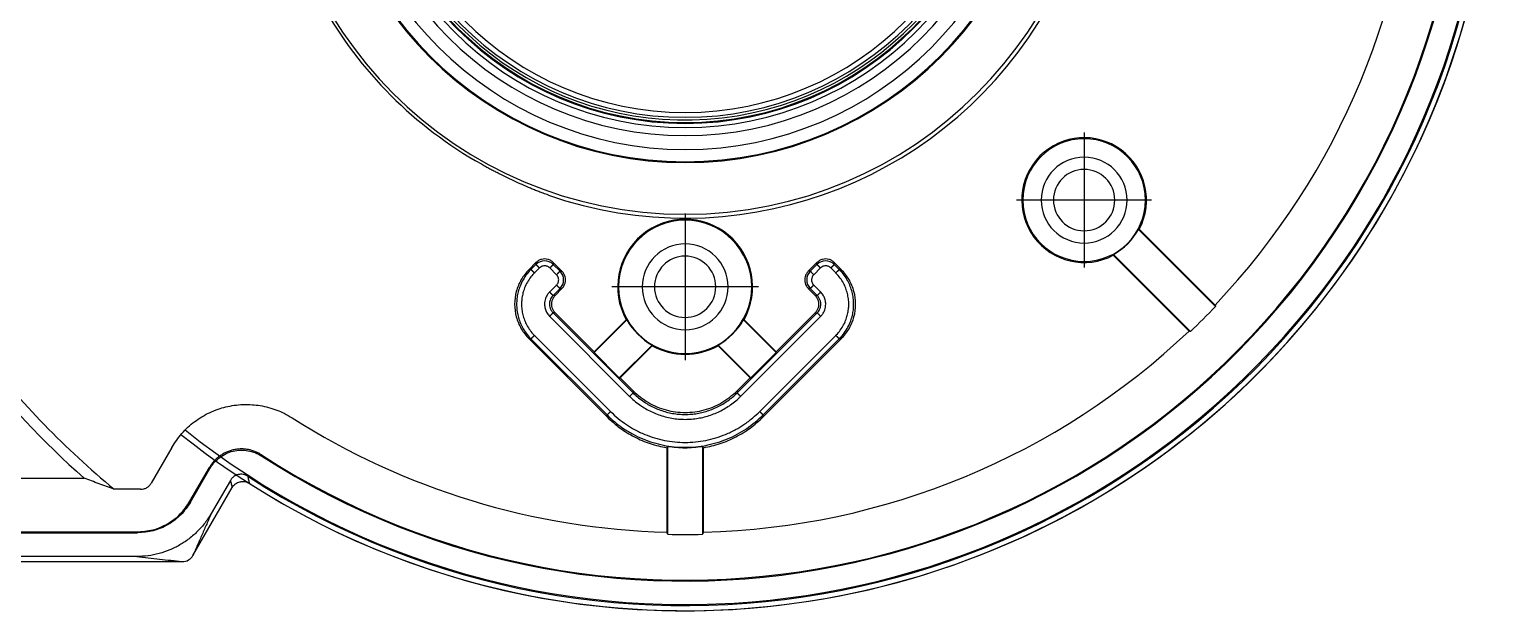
# Model space of a CAD drawing. Header units: inches. Extents: x 125 to 991, y -92 to 487.
# Drawn here: x 930.9 to 990.6, y 73.1 to 96.8 of the extents above; entities that cross this region are included whole.
import ezdxf

# ---------------------------------------------------------------- set-up
doc = ezdxf.new("R2010")
doc.units = ezdxf.units.IN
doc.linetypes.add('DOT_CENTER', pattern=[14, 12, -1, 0, -1])
doc.layers.add('1', color=7, linetype='Continuous')

msp = doc.modelspace()

# ---------------------------------------------------------------- linework, layer by layer
at = {"color": 7, "linetype": 'Continuous'}
for p, q in [((976.0806372911509, 88.61180980623823), (979.2204971865397, 85.47194991085024)), ((979.2015131786363, 85.52795888311363), (976.1128658647233, 88.61660619702661)), ((951.5193027642961, 87.25937735236727), (951.2363792779299, 86.97645386600146)), ((952.5799763988182, 86.90578357457207), (952.226382621023, 87.25937735236727)), ((962.9744595450027, 87.25937735236732), (962.6208657672075, 86.90578357457213)), ((963.9644628880958, 86.9764538660014), (963.6815394017297, 87.25937735236732)), ((975.052205692946, 87.55594602524525), (978.1408530068563, 84.4672987113338)), ((978.1968619791198, 84.44831470343058), (975.057002083731, 87.58817459881942)), ((952.2971067618839, 85.91583408091094), (952.5799763988182, 86.19870371784509)), ((962.6208657672075, 86.19870371784509), (962.9037354041418, 85.91583408091094)), ((953.8881104817835, 83.61775050428446), (952.2971067618839, 85.2087542241839)), ((955.1992623037361, 84.92890232623694), (953.8881104817835, 83.61775050428446)), ((955.2263877148655, 84.92517360039955), (953.8881104817835, 83.58689636731765)), ((961.3127316842422, 83.58689636731759), (959.9744544511602, 84.92517360039955)), ((961.3127316842422, 83.61775050428446), (960.0015798622896, 84.92890232623694)), ((962.9037354041418, 85.20875422418396), (961.3127316842422, 83.61775050428446)), ((951.2363792779299, 84.14813443909338), (954.4185617277415, 80.96595198928219)), ((954.9179165165967, 82.55709033250463), (956.2561937496782, 83.89536756558653)), ((954.9487706535635, 82.55709033250463), (956.2599224755156, 83.8682421544571)), ((958.9409196905096, 83.8682421544571), (960.2520715124626, 82.55709033250457)), ((958.944648416347, 83.89536756558653), (960.2829256494294, 82.55709033250457)), ((960.7822804382847, 80.96595198928219), (963.9644628880958, 84.14813443909338)), ((953.8881104817835, 83.61775050428446), (953.8881104817835, 83.58689636731765)), ((953.8881104817835, 83.58689636731765), (954.9179165165967, 82.55709033250463)), ((960.2829256494294, 82.55709033250457), (961.3127316842422, 83.58689636731759)), ((961.3127316842422, 83.58689636731759), (961.3127316842422, 83.61775050428446)), ((954.9179165165967, 82.55709033250463), (954.9487706535635, 82.55709033250463)), ((955.4791815128317, 82.02667947323607), (954.9487706535635, 82.55709033250463)), ((960.2520715124626, 82.55709033250457), (959.7216606531936, 82.02667947323607)), ((960.2520715124626, 82.55709033250457), (960.2829256494294, 82.55709033250457)), ((936.6776616285845, 79.72437800777601), (935.8360989275814, 78.2667486518834)), ((956.8504210830126, 79.71089825100881), (956.8504210830126, 76.26983340325631)), ((956.8940554219664, 76.18146736821518), (956.8940554219664, 79.76545075135465)), ((958.3067867440589, 79.76545075135465), (958.3067867440589, 76.18146736821518)), ((958.3504210830126, 76.26983340325631), (958.3504210830126, 79.71089825100876)), ((937.4166326161173, 77.52796525134914), (938.2152154423927, 78.91115128050933)), ((937.4367879889876, 77.49305512149272), (938.2270819115918, 78.86188434835589)), ((921.3329673474311, 78.47061841622798), (933.1031777081496, 78.47061841622798)), ((939.0637019631383, 78.3807730439787), (938.2840848097878, 77.03043652392319)), ((935.4031521756208, 78.0167867280943), (934.3287447139062, 78.01678672807162)), ((937.5377578406167, 75.31883873598235), (939.1352095141044, 78.08570619709906)), ((921.5909298429053, 76.27815563240364), (935.2518988563158, 76.2781556324037)), ((921.6258399727619, 76.24324550254721), (935.2720542291856, 76.24324550254721)), ((935.2490452765439, 75.2781556324037), (922.5909298429053, 75.2781556324037)), ((922.800390622044, 75.06869485326501), (937.1044959265475, 75.06869485326501))]:
    msp.add_line(p, q, dxfattribs=at)
at = {"color": 124, "linetype": 'Continuous'}
for p, q in [((951.5193027642961, 87.25937735236727), (951.5193027642961, 87.17913505627371)), ((952.226382621023, 87.25937735236727), (952.226382621023, 87.17913505627814)), ((962.9744595450027, 87.17913505627587), (962.9744595450027, 87.25937735236732)), ((963.6815394017297, 87.17913505627814), (963.6815394017297, 87.25937735236732)), ((951.2363792779299, 86.97645386600146), (951.3166215740086, 86.9764538660014)), ((951.3166215740086, 86.9764538660014), (951.5193027642961, 87.17913505627371)), ((951.4580375312241, 86.83503791119142), (951.6607187278798, 87.03771905655697)), ((952.0849666658094, 87.03771909448295), (952.3583180975731, 86.76436761247464)), ((952.226382621023, 87.17913505627814), (952.4997341027245, 86.90578357457207)), ((952.4997341027245, 86.90578357457207), (952.5799763988182, 86.90578357457207)), ((962.7011080632967, 86.90578357457213), (962.6208657672075, 86.90578357457213)), ((962.7011080632967, 86.90578357457213), (962.9744595450027, 87.17913505627587)), ((962.842524025092, 86.76436761935838), (963.1158755163481, 87.03771908493047)), ((963.540123443923, 87.03771909294738), (963.7428045972072, 86.83503788687096)), ((963.6815394017297, 87.17913505627814), (963.8842205919907, 86.9764538660014)), ((963.9644628880958, 86.9764538660014), (963.8842205919907, 86.9764538660014)), ((952.3583181411138, 86.34011967275501), (952.075448471486, 86.05725006157525)), ((952.499734102729, 86.19870371784509), (952.2168644657875, 85.91583408091094)), ((952.499734102729, 86.19870371784509), (952.5799763988182, 86.19870371784509)), ((962.7011080633008, 86.19870371784509), (962.6208657672075, 86.19870371784509)), ((962.9839777002278, 85.91583408091094), (962.7011080633008, 86.19870371784509)), ((963.1253936969345, 86.05724998842066), (962.8425240690892, 86.3401196797684)), ((952.2971067618839, 85.91583408091094), (952.2168644657875, 85.91583408091094)), ((962.9037354041418, 85.91583408091094), (962.9839777002278, 85.91583408091094)), ((952.0754484176912, 85.06733844607629), (955.3377655407196, 81.80502120152426)), ((952.2168644657975, 85.2087542241839), (955.4791815128317, 81.94643717714422)), ((952.2971067618839, 85.2087542241839), (952.2168644657975, 85.2087542241839)), ((959.7216606531936, 81.94643717714405), (962.9839777002378, 85.2087542241839)), ((959.8630766269023, 81.80502120091222), (963.1253937410836, 85.067338224629)), ((962.9037354041418, 85.20875422418396), (962.9839777002378, 85.2087542241839)), ((954.5599776943325, 81.1876102537247), (951.4580377002901, 84.28955046186826)), ((963.7428047140904, 84.2895503012034), (960.6408644716928, 81.18761025372476)), ((951.2363792779299, 84.14813443909338), (951.3166215740346, 84.14813443909338)), ((954.4185617277415, 81.04619428537285), (951.3166215740346, 84.14813443909338)), ((963.8842205920171, 84.14813443909338), (960.7822804382847, 81.04619428537285)), ((963.9644628880958, 84.14813443909338), (963.8842205920171, 84.14813443909338)), ((955.4791815128317, 82.02667947323607), (955.4791815128317, 81.94643717714422)), ((959.7216606531936, 82.02667947323607), (959.7216606531936, 81.94643717714405)), ((954.4185617277415, 80.96595198928219), (954.4185617277415, 81.04619428537285)), ((960.7822804382847, 80.96595198928219), (960.7822804382847, 81.04619428537285)), ((937.4367879889876, 77.49305512149272), (937.4166326161173, 77.52796525134914)), ((935.2720542291856, 76.24324550254721), (935.2518988563158, 76.2781556324037))]:
    msp.add_line(p, q, dxfattribs=at)
at = {"color": 7, "linetype": 'Continuous'}
for centre, radius, start, end in [((957.6004211055895, 106.0683907742871), 33.00000008418126, 237.4335230308587, 141.525399186685), ((957.6004210830126, 106.0683908005268), 33.00000005986843, 231.4827078426088, 141.525399198985), ((957.600421043174, 106.0683908645746), 32.79053926769361, 237.0564438329032, 141.5031765383486), ((957.6004210856568, 106.0683908086716), 32.74996191810389, 231.5092125458792, 123.501161476604), ((957.6004210838953, 106.0683908056826), 31.790578072345, 237.1163325497273, 141.3930418647355), ((957.6004210825702, 106.0683908075971), 31.7556679406164, 237.0530781708106, 141.3890713539741), ((957.6004210830126, 106.0683908069573), 16.99999999999993, 250.8572326933395, 199.1427673066605), ((957.6004210830126, 106.0683908005268), 13.00000009193555, 193.342363700985, 166.6576362990135), ((957.6004210830126, 106.0683908069573), 16.84290441564599, 180, 0), ((957.6004210830126, 106.0683908069573), 14.73513862192229, 180, 0), ((957.6004210852291, 106.0683908081252), 13.10350624545779, 180, 0), ((957.6004210830126, 106.0683908069573), 13.10076488862421, 180, 0), ((957.6004210830126, 106.0683908069574), 29.80799428578967, 316.4417732907444, 358.5582267092514), ((957.6004210830126, 106.0683908069573), 16.96508987014351, 209.3174504032364, 240.6825495967569), ((973.8638770503001, 89.8049348396637), 2.54363433895513, 332.1487648810199, 297.851235119212), ((973.8638770503032, 89.80493483966677), 2.5, 0, 180), ((973.8638770503032, 89.80493483966677), 1.75, 0, 180), ((973.8638770503032, 89.80493483966677), 1.25, 0, 180), ((973.8638770503032, 89.80493483966677), 2.5, 180, 0), ((973.8638770503032, 89.80493483966677), 1.75, 180, 0), ((973.8638770503032, 89.80493483966677), 1.25, 180, 0), ((957.6004210830131, 86.269400933734), 2.749999999999961, 330.8266201318714, 209.1733798681277), ((957.6004210830126, 86.269400933734), 2.713347155278797, 0, 180), ((973.8638770503046, 89.80493483966774), 2.517453735581929, 298.2904337473548, 331.7095662525695), ((957.6004210830126, 86.269400933734), 1.75, 0, 180), ((957.6004210830126, 86.269400933734), 1.25, 0, 180), ((957.6004210830126, 86.269400933734), 2.713347155278797, 180, 0), ((957.6004210830126, 86.269400933734), 1.75, 180, 0), ((957.6004210830126, 86.269400933734), 1.25, 180, 0), ((957.6004210830122, 106.0683908069568), 29.86035948057431, 313.6110060388792, 316.3889939611128), ((957.6004210830131, 86.26940093373395), 2.728182830523066, 209.5194463560718, 240.4805536439402), ((957.6004210830131, 86.26940093373406), 2.728182830523117, 299.5194463560597, 330.480553643928), ((957.6004210830126, 106.0683908069573), 29.80799428578958, 271.4417732907339, 313.5582267092569), ((957.6004210830131, 86.269400933734), 2.750000000000006, 240.8266201318808, 299.1733798681192), ((957.6004210830131, 106.0683908069572), 36.90192371540792, 218.0265127172811, 228.4060439747927), ((957.600421082938, 106.0683908070342), 36.44809202726291, 218.1317035103356, 230.3208200844199), ((957.6004210686476, 106.0683908113401), 29.80799428980952, 237.5080637233584, 268.5582267370756), ((957.6004210830126, 106.0683908069574), 29.89526961043074, 268.6460888820449, 271.353911117929), ((937.1044959265475, 75.56898261869969), 0.5002877654346207, 270, 330.000000000002)]:
    msp.add_arc(centre, radius, start, end, dxfattribs=at)
at = {"color": 124, "linetype": 'Continuous'}
for centre, radius, start, end in [((957.6004210830126, 106.0683908069573), 14.70007617562209, 180, 0), ((957.6004210830126, 106.0683908069573), 14.20015232804391, 180, 0), ((957.6004210830126, 106.0683908069573), 13.63569139897999, 180, 0), ((957.6004210852291, 106.0683908081252), 13.3035062454577, 180, 0), ((957.6004210830126, 106.0683908069573), 13.13571043744801, 180, 0), ((957.6004210830126, 106.0683908069573), 12.88997222883472, 180, 0), ((957.6004210830126, 106.0683908069573), 12.69000268980352, 180, 0), ((951.8728426926616, 86.8255735898997), 0.4999961914388489, 45.00174520583853, 134.9982547948891), ((963.3279994733673, 86.82557358990044), 0.4999961914390699, 45.00174520569229, 134.9982547946853), ((952.1461726363507, 86.55224364620642), 0.4999961914387986, 315.0017452058364, 44.99825479489137), ((963.0546695296746, 86.5522436462108), 0.4999961914384871, 135.001745205781, 224.9982547949271)]:
    msp.add_arc(centre, radius, start, end, dxfattribs=at)
at = {"color": 7, "linetype": 'Continuous'}
for points in [[(949.2934982058557, 91.2761865555616), (949.4731845515137, 91.17631278494162), (949.6415193294567, 91.08456712424828), (949.8025034767822, 90.99832427787385), (949.9418984776255, 90.92458682733167)], [(951.3013019290117, 90.28399027871757), (950.6144712915764, 90.58915655516614), (949.9418984776255, 90.92458682733167)], [(952.0257275964202, 90.00841594612587), (951.8175290863521, 90.08257800391345), (951.6354967377645, 90.15060152969613), (951.5526372008615, 90.18259510054258), (951.4578882428957, 90.22001470999885), (951.3729679524661, 90.25435900302784), (951.3013019290117, 90.28399027871757)], [(976.0806372911509, 88.61180980623823), (976.0886618832176, 88.61299224106705), (976.0967653146533, 88.61419426372146), (976.1048364705264, 88.61539943318894), (976.1128658647233, 88.61660619702661)], [(952.226382621023, 87.25937735236727), (952.1228316342947, 87.33883548313162), (952.0022460854009, 87.38878490996092), (951.8728426926593, 87.40582151844603), (951.7434392999178, 87.38878490996092), (951.6228537510244, 87.33883548313156), (951.5193027642961, 87.25937735236727)], [(963.6815394017297, 87.25937735236732), (963.5779884150013, 87.33883548313162), (963.4574028661079, 87.38878490996092), (963.3279994733664, 87.40582151844603), (963.1985960806248, 87.38878490996092), (963.0780105317315, 87.33883548313162), (962.9744595450027, 87.25937735236732)], [(975.052205692946, 87.55594602524525), (975.0534162766633, 87.56400091830187), (975.0546176262976, 87.57204657563858), (975.0558244962947, 87.58018279498145), (975.057002083731, 87.58817459881942)], [(951.2363792779299, 86.97645386600146), (950.918546754873, 86.56224991908749), (950.7187490475555, 86.07990772351377), (950.6506026136151, 85.5622941525474), (950.7187490475555, 85.04468058158108), (950.918546754873, 84.56233838600735), (951.2363792779299, 84.14813443909338)], [(952.5799763988182, 86.19870371784509), (952.6594345295823, 86.30225470457356), (952.7093839564116, 86.42284025346703), (952.7264205648969, 86.55224364620858), (952.7093839564116, 86.68164703895019), (952.6594345295823, 86.8022325878436), (952.5799763988182, 86.90578357457207)], [(962.6208657672075, 86.90578357457213), (962.541407636443, 86.8022325878436), (962.4914582096137, 86.68164703895019), (962.4744216011288, 86.55224364620858), (962.4914582096137, 86.42284025346703), (962.541407636443, 86.30225470457356), (962.6208657672075, 86.19870371784509)], [(963.9644628880958, 84.14813443909338), (964.2822954111532, 84.56233838600735), (964.4820931184702, 85.04468058158102), (964.5502395524106, 85.5622941525474), (964.4820931184702, 86.07990772351377), (964.2822954111532, 86.56224991908749), (963.9644628880958, 86.9764538660014)], [(952.2971067618839, 85.91583408091094), (952.2176486311198, 85.81228309418242), (952.1676992042901, 85.691697545289), (952.1506625958052, 85.56229415254745), (952.1676992042901, 85.43289075980584), (952.2176486311198, 85.31230521091243), (952.2971067618839, 85.2087542241839)], [(962.9037354041418, 85.20875422418396), (962.9831935349059, 85.31230521091243), (963.0331429617352, 85.43289075980584), (963.0501795702205, 85.56229415254745), (963.0331429617352, 85.691697545289), (962.9831935349059, 85.81228309418242), (962.9037354041418, 85.91583408091094)], [(979.2015131786363, 85.52795888311363), (979.2062608598405, 85.51395496134205), (979.2110074205568, 85.49995215971325), (979.2157528622954, 85.48595047670676), (979.2204971865397, 85.47194991085024)], [(955.2263877148655, 84.92517360039955), (955.2196113217035, 84.92609727195685), (955.2128158378252, 84.92702879077751), (955.2060364274769, 84.92796332606815), (955.1992623037361, 84.92890232623694)], [(960.0015798622896, 84.92890232623694), (959.9947871520624, 84.92796075682395), (959.9880263282005, 84.92702879077751), (959.9812491439682, 84.92609977340908), (959.9744544511602, 84.92517360039955)], [(978.1968619791198, 84.44831470343058), (978.1828614132608, 84.45305902767541), (978.1688597302516, 84.45780446941495), (978.1548569286185, 84.46255103013709), (978.1408530068563, 84.4672987113338)], [(956.2599224755156, 83.8682421544571), (956.2589820670412, 83.8750264661611), (956.2580489400564, 83.88179568854628), (956.2571176036356, 83.88858983804784), (956.2561937496782, 83.89536756558653)], [(958.944648416347, 83.89536756558653), (958.9437245274864, 83.88858958270754), (958.9427932259694, 83.88179568854628), (958.9418582189967, 83.87501286597501), (958.9409196905096, 83.8682421544571)], [(955.4791815128317, 82.02667947323607), (956.1004874332027, 81.54993068865008), (956.8240007265633, 81.25023412767422), (957.6004210830131, 81.14801447676359), (958.3768414394624, 81.25023412767422), (959.100354732823, 81.54993068865008), (959.7216606531936, 82.02667947323607)], [(936.6776616285845, 79.72437800777601), (937.0898426991805, 80.29631216108726), (937.6082446921512, 80.77401659334873), (937.9010464605933, 80.97142195175479), (938.2122485557813, 81.13830821083741), (938.5677470617031, 81.2831394370715), (938.8762878352156, 81.37387452905159), (939.2232109032677, 81.44042889946928), (939.5750798105948, 81.47166378592306), (939.9587564271858, 81.46520797324479), (940.278053277734, 81.42747134175295), (940.6233418202489, 81.3523926840544), (940.9593092847151, 81.24287453387484), (941.2538176009436, 81.11433231856103), (941.5881357090836, 80.9263296160999)], [(954.4185617277415, 80.96595198928219), (954.9460633629762, 80.51423547123204), (955.536781216819, 80.14906778671377), (956.1766468367648, 79.87914595189432), (956.8504210830126, 79.71089825100881)], [(958.3504210830126, 79.71089825100876), (959.0241953292605, 79.87914595189432), (959.6640609492067, 80.14906778671377), (960.2547788030495, 80.51423547123204), (960.7822804382847, 80.96595198928219)], [(940.3297242486613, 79.41983592696789), (940.1860503923124, 79.5020644181526), (940.059475523419, 79.55835181776047), (939.902275267322, 79.60993514665358), (939.767005668132, 79.63957478186074), (939.6294618933982, 79.65662051381355), (939.4638907670721, 79.66023576357907), (939.3259122980851, 79.6492318157031), (939.1632296558048, 79.61947314073325), (939.0172801215174, 79.57641891771715), (938.8764444002197, 79.51879451116474), (938.7424531142776, 79.44736167571966), (938.6163702738816, 79.36274399082788), (938.4892738761926, 79.2563378728334), (938.3925069275226, 79.1569902483119), (938.2898146529585, 79.02761093036929), (938.2152154423927, 78.91115128050933)], [(938.2270819115918, 78.86188434835589), (938.309447564882, 78.98921640428335), (938.4042450771383, 79.10757866008714), (938.5009340761842, 79.20687768678499), (938.6279076427015, 79.313230798066), (938.8880470759475, 79.46940315334467), (939.1742925730039, 79.57001198326577), (939.4749231902267, 79.61093993546427), (939.7776481922654, 79.59051605674938), (940.070048641787, 79.50958863627415), (940.3402007627981, 79.3714687238949)], [(956.8940554219664, 79.76545075135465), (956.8831297263625, 79.75174992759753), (956.8722382574208, 79.7381194676808), (956.8613341890998, 79.72450072092323), (956.8504210830126, 79.71089825100881)], [(956.8940554219664, 79.76545075135465), (957.6004210830126, 79.70966162615332), (958.3067867440589, 79.76545075135465)], [(958.3504210830126, 79.71089825100876), (958.3395001798942, 79.72451044927288), (958.3286039085995, 79.73811946768728), (958.3176878380916, 79.75178074701068), (958.3067867440589, 79.76545075135465)], [(934.3287447139062, 78.01678672807162), (934.0182814261805, 78.1295499707229), (933.7079115330259, 78.24377300347663), (933.4054632316563, 78.35651751012341), (933.1031777081496, 78.47061841622798)], [(935.4031521756208, 78.0167867280943), (935.532544002527, 78.03382084887312), (935.6531150104067, 78.08376224581923), (935.7566510328022, 78.16320910312987), (935.8360989275814, 78.2667486518834)], [(939.7685135886738, 78.55035056370468), (939.7246429741379, 78.57571896765052), (939.6784315228545, 78.59651620854771), (939.6260326168438, 78.61370751570462), (939.5809437688465, 78.62358506820158), (939.4799753391587, 78.63046997544558), (939.3796924520254, 78.61687731602353), (939.2842004476227, 78.58336279777586), (939.1974143982432, 78.5312997460893), (939.1617023023648, 78.50194522115197), (939.1227968451965, 78.46271685108468), (939.0911750318662, 78.4232418409631), (939.0637019631383, 78.3807730439787)], [(939.1352095141044, 78.08570619709906), (939.1599840586484, 78.1243961832464), (939.1940496465093, 78.16736260095644), (939.2294295962595, 78.20343064583278), (939.2682680592982, 78.23574281150837), (939.3545955093166, 78.28777089780868), (939.4496036750677, 78.3214221316261), (939.5035608885371, 78.3314904951369), (939.5493732964412, 78.33532668594148), (939.5998571448724, 78.33467126646593), (939.6500183260512, 78.32892678211567), (939.747273128088, 78.302480239033), (939.8372541668525, 78.25706383969913)], [(935.2518988563158, 76.2781556324037), (935.8988579908471, 76.36332623629755), (936.5017130302456, 76.61303322102822), (937.0193931422239, 77.01026750758149), (937.4166326161173, 77.52796525134914)], [(937.4367879889876, 77.49305512149272), (937.0395485150941, 76.975357377725), (936.5218684031158, 76.57812309117179), (935.9190133637173, 76.32841610644113), (935.2720542291856, 76.24324550254721)], [(938.2840848097878, 77.03043652392319), (938.1702312233163, 76.84654803158253), (938.0296035127265, 76.64942337623), (937.8835619821273, 76.47138786683229), (937.7261872942179, 76.30336265831738), (937.5685894499218, 76.1552482544376), (937.3816101586428, 76.0012700994373), (937.1844789936201, 75.86062382806222), (937.0006558622983, 75.7468535819961), (936.588681367901, 75.54394404116067), (936.1536001444722, 75.3966867149856), (935.7053173345814, 75.30791359217085), (935.2490452765439, 75.2781556324037)], [(956.8940554219664, 76.18146736821518), (956.8831468362011, 76.20355230089052), (956.8722382511103, 76.22564161114707), (956.8613296667224, 76.24773530866906), (956.8504210830126, 76.26983340325631)], [(958.3504210830126, 76.26983340325631), (958.3395124992892, 76.24773530864547), (958.3286039148868, 76.22564161108994), (958.3176953298105, 76.20355230086193), (958.3067867440589, 76.18146736821518)]]:
    msp.add_spline(points, degree=3, dxfattribs=at)
at = {"color": 124, "linetype": 'Continuous'}
for points in [[(951.3166215740086, 86.9764538660014), (951.3061838748129, 86.96593861788017), (951.2958243498804, 86.95534634872325), (951.1128138032952, 86.73782445911831), (950.962662706652, 86.49688105104451), (950.847785860956, 86.23611178389979), (950.7830805220344, 86.01635217929413), (950.7439744027777, 85.79100566316777), (950.7308532976006, 85.5622941525474), (950.7462019168286, 85.31499665241535), (950.7917832808437, 85.0724053848732), (950.8669006491443, 84.83727658669397), (950.9708572812285, 84.61236649465093), (951.1183518202558, 84.37917806317421), (951.2958189864755, 84.16924843244499), (951.3061811599839, 84.15865289608348), (951.3166215740346, 84.14813443909338)], [(951.4580375312241, 86.83503791119142), (951.448643468467, 86.82557419825218), (951.4393197724537, 86.81604115081905), (951.2746078017733, 86.62027152673807), (951.139469762212, 86.40342248842194), (951.036078977462, 86.16873002076534), (950.9778432547234, 85.97094633331636), (950.9426472267912, 85.76813455468141), (950.9308380676964, 85.56229415254745), (950.9446520217705, 85.33972631025136), (950.9856758514691, 85.12139422452361), (951.053282508007, 84.90977837978073), (951.1468449425981, 84.70735926043938), (951.2795921121772, 84.49748958053544), (951.4393150140511, 84.30855291226692), (951.4486411594091, 84.29901700322728), (951.4580377002901, 84.28955046186826)], [(951.3166215740086, 86.9764538660014), (951.3169407709504, 86.97613466907), (951.3177882901498, 86.97528714990102), (951.3191862175752, 86.97388922252571), (951.321156639194, 86.97191880097523), (951.323721640975, 86.96935379928044), (951.3269033088857, 86.9661721314726), (951.3306910711433, 86.96238436933254), (951.3351014315547, 86.9579740090523), (951.3401096885152, 86.95296575223364), (951.3456911404203, 86.9473843004784), (951.3518210856657, 86.94125435538837), (951.3584748226474, 86.93460061856536), (951.3670654318487, 86.92601000955341), (951.3762431005109, 86.91683234107552), (951.3859012683768, 86.90717417338482), (951.3959333751889, 86.89714206673466), (951.4062328606885, 86.88684258137829), (951.4193121071019, 86.87376333511332), (951.4324226372016, 86.86065280512258), (951.445389446679, 86.847685995713), (951.4580375312241, 86.83503791119142)], [(951.5193027642961, 87.17913505627371), (951.5196219612369, 87.1788158591769), (951.5204694804327, 87.17796833952286), (951.5218674078544, 87.17657041135197), (951.5238378294741, 87.17459998870481), (951.5264028312633, 87.17203498562151), (951.529584499194, 87.16885331614282), (951.5333722614871, 87.16506555208059), (951.5377826219544, 87.16065518964507), (951.5427908789968, 87.15564693047446), (951.5483723310128, 87.15006547620698), (951.5545022764038, 87.14393552848082), (951.5611560135692, 87.13728178893433), (951.5697466230492, 87.12869117660853), (951.5789242920534, 87.11951350483213), (951.5885824603267, 87.1098553339267), (951.5986145676122, 87.09982322421394), (951.608914053654, 87.08952373601556), (951.621993300849, 87.0764444865967), (951.6351038318305, 87.06333395397286), (951.6480706422801, 87.0503671425057), (951.6607187278798, 87.03771905655697)], [(952.0849666658094, 87.03771909448295), (952.0773810649728, 87.04504269711725), (952.0695427807084, 87.052095193009), (952.0244024599526, 87.08448333692274), (951.9739153373491, 87.10804551291938), (951.9241343077131, 87.12116808947076), (951.8728426926593, 87.1255856645422), (951.7993594307452, 87.11644606227338), (951.7303535439621, 87.08958451871854), (951.7021759666857, 87.07230594836096), (951.6761638134005, 87.0521134872103), (951.6683146147236, 87.04505217097221), (951.6607187278798, 87.03771905655697)], [(952.226382621023, 87.17913505627814), (952.2260634240918, 87.17881585931883), (952.2252159049247, 87.17796834006776), (952.2238179775511, 87.17657041255796), (952.2218475560028, 87.17459999082246), (952.2192825543104, 87.17203498889421), (952.2161008865044, 87.16885332080636), (952.2123131243654, 87.1650655583453), (952.2079027640855, 87.16065519770666), (952.202894507265, 87.15564694049885), (952.1973130555068, 87.15006548833014), (952.1911831104105, 87.143935542809), (952.1845293735789, 87.13728180554358), (952.1759387645523, 87.12869119599839), (952.1667610960546, 87.11951352699566), (952.1571029283384, 87.10985535880047), (952.1470708216582, 87.0998232516776), (952.1367713362654, 87.08952376589212), (952.1236920899453, 87.07644451916696), (952.110581559891, 87.06333398881384), (952.0976147504105, 87.05036717914754), (952.0849666658094, 87.03771909448295)], [(952.4997341027245, 86.90578357457207), (952.4994149056067, 86.90546437763948), (952.4985673858903, 86.90461685846947), (952.4971694576177, 86.90321893108938), (952.4951990348302, 86.90124850952645), (952.4926340315699, 86.89868350780796), (952.4894523618784, 86.89550183996101), (952.4856645975722, 86.89171407776274), (952.4812542348634, 86.88730371739939), (952.4762459753963, 86.88229546046841), (952.4706645208132, 86.87671400856749), (952.464534572757, 86.87058406329402), (952.4578808328708, 86.86393032624551), (952.4492902201353, 86.85533971690012), (952.4401125479533, 86.84616204802137), (952.4304543766564, 86.83650387986125), (952.4204222665751, 86.82647177267205), (952.4101227780391, 86.81617228670586), (952.3970435282542, 86.80309303957097), (952.3839329953369, 86.78998250861025), (952.3709661836535, 86.77701569813956), (952.3583180975731, 86.76436761247464)], [(952.3583181411138, 86.34011967275501), (952.3656417436566, 86.34770527374064), (952.372694239448, 86.35554355814605), (952.4050823833707, 86.40068387891012), (952.4286445593723, 86.45117100152459), (952.4417671359222, 86.50095203115802), (952.4461847109931, 86.55224364620858), (952.4370451087232, 86.62572690812578), (952.4101835651666, 86.69473279491098), (952.3929049948526, 86.72291037212364), (952.3727125337589, 86.74892252535523), (952.3656512149835, 86.75677172463583), (952.3583180975731, 86.76436761247464)], [(962.7011080632967, 86.90578357457213), (962.7014272602562, 86.90546437764112), (962.702274779507, 86.90461685847356), (962.703672707017, 86.90321893110024), (962.7056431287526, 86.90124850955186), (962.7082081306805, 86.89868350785935), (962.7113897987686, 86.89550184005344), (962.7151775612294, 86.89171407791463), (962.7195879218682, 86.8873037176345), (962.7245961790761, 86.88229546081436), (962.7301776312449, 86.87671400905572), (962.736307576766, 86.87058406395988), (962.7429613140314, 86.86393032712829), (962.7515519235765, 86.85533971810139), (962.7607295925789, 86.84616204960355), (962.7703877607744, 86.83650388188784), (962.7804198678971, 86.82647177520715), (962.7907193536828, 86.8161722898144), (962.8037986004081, 86.80309304349436), (962.8169091307607, 86.7899825134404), (962.8298759404272, 86.77701570395948), (962.842524025092, 86.76436761935838)], [(962.842524025092, 86.76436761935838), (962.8352004224578, 86.75678201852213), (962.8281479265659, 86.74894373425741), (962.7957597826519, 86.70380341350187), (962.7721976066557, 86.65331629089837), (962.759075030104, 86.60353526126221), (962.7546574550327, 86.55224364620858), (962.7637970573012, 86.47876038429439), (962.7906586008564, 86.40975449751159), (962.8079371711663, 86.38157692030325), (962.8281296322555, 86.35556476707512), (962.8351909513278, 86.34771556772381), (962.8425240690892, 86.3401196797684)], [(962.9744595450027, 87.17913505627587), (962.9747787419353, 87.178815859157), (962.9756262611052, 87.17796833944016), (962.9770241884855, 87.17657041116706), (962.9789946100484, 87.17459998837944), (962.9815596117667, 87.17203498511901), (962.9847412796141, 87.16885331542755), (962.9885290418122, 87.1650655511213), (962.9929394021754, 87.16065518841287), (962.9979476591063, 87.15564692894549), (963.0035291110073, 87.15006547436224), (963.009659056281, 87.14393552630611), (963.016312793329, 87.13728178642015), (963.0249034026745, 87.12869117368416), (963.0340810715536, 87.11951350150247), (963.0437392397132, 87.10985533020562), (963.0537713469027, 87.09982322012411), (963.064070832869, 87.08952373158849), (963.0771500801482, 87.07644448233185), (963.0902606121206, 87.06333395311185), (963.1032274253369, 87.05036715146565), (963.1158755163481, 87.03771908493047)], [(963.540123443923, 87.03771909294738), (963.5325378443615, 87.04504269636203), (963.5246995612977, 87.05209519311069), (963.4795592405924, 87.08448333696185), (963.4290721180557, 87.10804551291938), (963.3792910884197, 87.12116808947076), (963.3279994733664, 87.12558566454226), (963.2545162114518, 87.11644606227344), (963.1855103246692, 87.08958451871854), (963.1573327474537, 87.07230594840343), (963.1313205942195, 87.05211348730779), (963.123471396095, 87.04505217275891), (963.1158755163481, 87.03771908493047)], [(963.6815394017297, 87.17913505627814), (963.6812202047902, 87.17881585931457), (963.6803726855967, 87.17796834005105), (963.6789747581804, 87.17657041252068), (963.6770043365739, 87.17459999075658), (963.6744393348065, 87.17203498879167), (963.6712576669104, 87.16885332065908), (963.6674699046678, 87.1650655581459), (963.6630595442709, 87.16065519744785), (963.6580512873222, 87.155646940174), (963.6524698354258, 87.15006548793343), (963.6463398901844, 87.14393554233516), (963.6396861532019, 87.13728180498828), (963.6310955439892, 87.1286911953407), (963.6219178753047, 87.11951352623242), (963.6122597074047, 87.10985535793009), (963.6022276005458, 87.0998232507003), (963.5919281149852, 87.0895237648096), (963.5788488684727, 87.07644451795744), (963.565738338252, 87.06333398748524), (963.5527715286314, 87.05036717770963), (963.540123443923, 87.03771909294738)], [(963.8842205919907, 86.9764538660014), (963.8839013949207, 86.97613466899861), (963.8830538753452, 86.97528714962175), (963.8816559473023, 86.97388922190328), (963.879685524829, 86.97191879987554), (963.8771205219639, 86.96935379757088), (963.8739388527445, 86.96617212902174), (963.8701510889757, 86.96238436601959), (963.8657407268636, 86.9579740047601), (963.860732468039, 86.95296574685767), (963.8551510141331, 86.94738429392658), (963.8490210667758, 86.94125434758121), (963.842367327599, 86.93460060943596), (963.8337767157034, 86.92600999877328), (963.8245990443331, 86.91683232860373), (963.8149408737979, 86.90717415920886), (963.8049087644079, 86.89714205087051), (963.7946092764735, 86.88684256387023), (963.7815300272844, 86.8737633156444), (963.7684194947731, 86.86065278384496), (963.7554526832962, 86.84768597280834), (963.7428045972072, 86.83503788687096)], [(963.7428047140904, 84.2895503012034), (963.7521987347989, 84.29901405803253), (963.7615223878763, 84.30854714840899), (963.9262343610687, 84.5043167739745), (964.0613724025559, 84.72116581429361), (964.1647631885778, 84.95585828436776), (964.2229989113082, 85.15364197180486), (964.2581949392359, 85.35645375042691), (964.2700040983298, 85.5622941525474), (964.2561901442539, 85.7848619948536), (964.2151663145512, 86.0031940805909), (964.1475596580074, 86.21480992534242), (964.053997223408, 86.41722904469117), (963.9212500513693, 86.62709872793829), (963.7615271461725, 86.81603539880479), (963.7522010666851, 86.82557132932084), (963.7428045972072, 86.83503788687096)], [(963.8842205920171, 84.14813443909338), (963.8946582875221, 84.15864968346153), (963.9050178098175, 84.1692419498529), (964.0880283591925, 84.38676384110732), (964.2381794579762, 84.6277072514066), (964.3530563050847, 84.88847652123758), (964.4177616439981, 85.10823612583005), (964.4568677632494, 85.33358264194203), (964.4699888684252, 85.5622941525474), (964.4546402491958, 85.80959165269076), (964.4090588851766, 86.05218292024352), (964.3339415168691, 86.2873117184323), (964.2299848847754, 86.51222181048365), (964.082490343015, 86.74541024567498), (963.9050231731032, 86.95533987929082), (963.8946610057535, 86.96593540925926), (963.8842205919907, 86.9764538660014)], [(952.075448471486, 86.05725006157525), (952.0639821272159, 86.04551180989637), (952.0527940906202, 86.03350799596893), (951.9705055712636, 85.9229679615537), (951.9113534958094, 85.79813032349819), (951.8807342367952, 85.68197478920825), (951.870426475353, 85.56229415254745), (951.8917524492688, 85.39083271505268), (951.9544291489372, 85.2298194722618), (951.9994675177229, 85.15733144915941), (952.0527745033362, 85.0911021976217), (952.0639720750494, 85.07908732824751), (952.0754484176912, 85.06733844607629)], [(952.2168644657875, 85.91583408091094), (952.2165452687207, 85.9161532779193), (952.2156977491547, 85.9170007973122), (952.2142998211273, 85.91839872505699), (952.2123293986754, 85.92036914712105), (952.2097643958361, 85.92293414947164), (952.2065827266476, 85.92611581807614), (952.2027949629139, 85.92990358114218), (952.19838460084, 85.93431394247335), (952.1933763420554, 85.93932220045423), (952.1877948881909, 85.94490365346928), (952.1816649408759, 85.95103359990298), (952.1750112017405, 85.95768733813986), (952.1664205898921, 85.96627794891413), (952.1572429185646, 85.97545561919543), (952.1475847480667, 85.98511378869966), (952.1375526387071, 85.99514589714306), (952.127253150795, 86.00544538424151), (952.1141739016196, 86.0185246325774), (952.1010633691064, 86.03163516447057), (952.0880965576105, 86.04460197558262), (952.075448471486, 86.05725006157525)], [(952.3583181411138, 86.34011967275501), (952.3709662257668, 86.32747158816653), (952.3839330354201, 86.31450477870192), (952.3970435657595, 86.30139424866752), (952.4101228124698, 86.28831500236993), (952.4204222982432, 86.27801551699702), (952.4304544053532, 86.26798341033714), (952.440112573536, 86.25832524264297), (952.4492902425261, 86.24914757416707), (952.4578808520594, 86.24055696516194), (952.4645345893152, 86.23390322834803), (952.4706645348276, 86.22777328326924), (952.4762459869878, 86.22219183152669), (952.481254244188, 86.21718357472162), (952.4856646048195, 86.21277321445518), (952.4894523672745, 86.20898545232853), (952.492634035357, 86.2058037845332), (952.4951990372808, 86.20323878284944), (952.4971694590129, 86.20126836130794), (952.4985673865206, 86.19987043393957), (952.49941490577, 86.19902291477501), (952.499734102729, 86.19870371784509)], [(962.7011080633008, 86.19870371784509), (962.7014272604217, 86.19902291477672), (962.702274780145, 86.19987043394372), (962.7036727084298, 86.20126836131891), (962.7056431312337, 86.20323878287525), (962.708208134515, 86.20580378458544), (962.711389804231, 86.20898545242255), (962.7151775685659, 86.21277321460968), (962.7195879313065, 86.21718357496087), (962.7245961908081, 86.22219183187883), (962.7301776454285, 86.22777328376623), (962.7363075935234, 86.233903229026), (962.7429613334496, 86.24055696606081), (962.7515519462333, 86.2491475753904), (962.7607296184626, 86.25832524425448), (962.7703877898055, 86.26798341240135), (962.7804198999299, 86.27801551957924), (962.7907193885051, 86.28831500553656), (962.8037986383322, 86.30139425266395), (962.816909171285, 86.31450478362245), (962.8298759829934, 86.32747159409604), (962.8425240690892, 86.3401196797684)], [(962.9839777002278, 85.91583408091094), (962.9842968973446, 85.91615327764362), (962.9851444170597, 85.91700079622723), (962.9865423453273, 85.91839872264552), (962.9885127681016, 85.92036914288252), (962.9910777713351, 85.92293414292197), (962.994259440982, 85.9261158087478), (962.9980472052223, 85.92990356862043), (963.0024575678356, 85.93431392637535), (963.007465827174, 85.93932218045893), (963.0130472815893, 85.94490362931737), (963.0191772294336, 85.95103357139692), (963.0258309690596, 85.95768730514402), (963.03442158141, 85.96627791047007), (963.0435992531277, 85.97545557534511), (963.0532574238812, 85.98511373959963), (963.0632895333376, 85.99514584306417), (963.0735890211656, 86.00544532556916), (963.0866682699418, 86.01852456885496), (963.0997788017328, 86.03163509659163), (963.1127456121828, 86.04460190452994), (963.1253936969345, 86.05724998842066)], [(963.1253937410836, 85.067338224629), (963.1368600625472, 85.07907648635842), (963.1480480779808, 85.09108031195507), (963.2303365957416, 85.20162034517074), (963.2894886702118, 85.32645798158353), (963.3201079292292, 85.44261351587971), (963.3304156906727, 85.56229415254745), (963.3090897167588, 85.7337555900354), (963.2464130170949, 85.89476883282077), (963.2013746496311, 85.96725685406284), (963.148067665765, 86.0334861040945), (963.1368700728342, 86.04550103445047), (963.1253936969345, 86.05724998842066)], [(952.2168644657875, 85.91583408091094), (952.2086737387142, 85.90744964407963), (952.2006817926597, 85.89887552190481), (952.1419007412549, 85.819918482302), (952.0996466123204, 85.7307485603692), (952.077774344212, 85.6477803210214), (952.0704112454484, 85.56229415254745), (952.0856449609771, 85.43982164508947), (952.1304168103063, 85.32481223805803), (952.1625891141382, 85.27303495757877), (952.200667886879, 85.22572833268629), (952.2086666104844, 85.21714627053751), (952.2168644657975, 85.2087542241839)], [(962.9839777002378, 85.2087542241839), (962.9921684288099, 85.21713866261342), (963.000160375206, 85.22571278521093), (963.0589414254707, 85.30466982395683), (963.1011955537022, 85.39383974471633), (963.1230678218128, 85.47680798406856), (963.1304309205773, 85.56229415254745), (963.11519720505, 85.68476666000049), (963.070425355724, 85.79977606702806), (963.0382530528361, 85.85155334617849), (963.0001742813436, 85.89885996999521), (962.9921755527873, 85.9074420376395), (962.9839777002278, 85.91583408091094)], [(952.2168644657975, 85.2087542241839), (952.216545268416, 85.20843502796447), (952.2156977479156, 85.2075875108896), (952.2142998183688, 85.20618958694092), (952.2123293938491, 85.20421917010003), (952.2097643884288, 85.20165417434868), (952.2065827161812, 85.19847251366843), (952.2027949489891, 85.19468475969632), (952.1983845831189, 85.19027440853199), (952.1933763202903, 85.18526616160972), (952.187794862223, 85.17968472036381), (952.1816649106374, 85.17355478622852), (952.1750111672525, 85.16690106063822), (952.1664205505037, 85.15831046515223), (952.1572428746119, 85.14913280997354), (952.1475847000245, 85.13947465505714), (952.137552587187, 85.12944256035786), (952.1272530965468, 85.11914308583067), (952.1141738452204, 85.10606385112294), (952.1010633120238, 85.09295333019975), (952.088096501375, 85.0799865271535), (952.0754484176912, 85.06733844607629)], [(962.9839777002378, 85.2087542241839), (962.9842968974688, 85.20843502713097), (962.9851444175135, 85.20758750761007), (962.9865423463268, 85.20618957965252), (962.9885127698642, 85.20421915728969), (962.9910777740799, 85.20165415455267), (962.9942594449287, 85.19847248547296), (962.998047210576, 85.19468472184724), (963.0024575748014, 85.19027435987095), (963.0074658359397, 85.18526610116487), (963.0130472923272, 85.17968464734992), (963.0191772422993, 85.1735547000469), (963.0258309841909, 85.16690096087672), (963.0344215994098, 85.15831034890897), (963.0435992741147, 85.14913267737205), (963.0532574479282, 85.13947450656667), (963.0632895604751, 85.12944239679365), (963.0735890513795, 85.1191429083537), (963.0866683039337, 85.10606365834059), (963.099778839344, 85.09295312480748), (963.1127456531974, 85.07998631211626), (963.1253937410836, 85.067338224629)], [(951.3166215740346, 84.14813443909338), (951.3169407715725, 84.14845363618576), (951.3177882925172, 84.1493011558174), (951.3191862228075, 84.15069908396197), (951.3211566483812, 84.15266950659304), (951.3237216551781, 84.15523450968419), (951.3269033291365, 84.15841617920898), (951.3306910983645, 84.16220394337063), (951.3351014666102, 84.16661430598015), (951.3401097321428, 84.17162256541621), (951.345691193231, 84.1772040200575), (951.3518211481444, 84.18333396828262), (951.3584748951523, 84.18998770847037), (951.367065516614, 84.19857832178269), (951.3762431975522, 84.20775599478253), (951.3859013774643, 84.21741416715577), (951.3959334958488, 84.22744627858845), (951.4062329922024, 84.23774576876639), (951.4193122508607, 84.25082502105533), (951.4324227914387, 84.26393555692948), (951.4453896094208, 84.27690237199761), (951.4580377002901, 84.28955046186826)], [(963.8842205920171, 84.14813443909338), (963.88390139532, 84.14845363572238), (963.8830538768332, 84.14930115400875), (963.8816559505815, 84.15069907993234), (963.8796855305907, 84.15266949947306), (963.8771205308869, 84.15523449861064), (963.8739388654947, 84.15841616332517), (963.8701511061588, 84.16220392188643), (963.8657407490575, 84.16661427812642), (963.8607324957491, 84.17162253050293), (963.8551510477935, 84.17720397747371), (963.8490211067481, 84.18333391749655), (963.8423673741729, 84.18998764902926), (963.8337767704422, 84.19857825151416), (963.8245991073543, 84.20775591338929), (963.8149409450668, 84.21741407452396), (963.8049088437408, 84.2274461747873), (963.7946093635358, 84.23774565404858), (963.7815301233547, 84.2508248932561), (963.7684195989129, 84.26393541697928), (963.755452794421, 84.27690222102581), (963.7428047140904, 84.2895503012034)], [(955.4791815128317, 81.94643717714422), (955.4788623158454, 81.9461179801425), (955.478014796515, 81.94527046076792), (955.4766168688745, 81.94387253305467), (955.4746464469561, 81.94190211103671), (955.4720814447935, 81.9393371087483), (955.468899776419, 81.93615544022339), (955.4651120136225, 81.93236767725517), (955.4607016526004, 81.92795731604195), (955.455693394965, 81.92294905819983), (955.4501119423282, 81.91736760534508), (955.4439819963043, 81.91123765909379), (955.4373282585036, 81.90458392106211), (955.4287376482823, 81.8959933105649), (955.4195599785783, 81.88681564059158), (955.4099018096665, 81.87715747142408), (955.3998697018221, 81.86712536334437), (955.3895702153216, 81.85682587663433), (955.3764909677222, 81.84374662881913), (955.363380436537, 81.83063609747444), (955.3504136260933, 81.81766928693224), (955.3377655407196, 81.80502120152426)], [(955.4791815128317, 81.94643717714422), (955.4888376960578, 81.93682464636271), (955.4985374354385, 81.92725606846949), (955.705329627456, 81.742174870957), (955.9285055242601, 81.57688320273121), (956.1395243730419, 81.44753174246404), (956.3602967555587, 81.33610268972274), (956.5896946361638, 81.24316575708224), (956.836008240494, 81.16679304299095), (957.087504498151, 81.1119388206231), (957.3427774365261, 81.07884724222316), (957.6004210830131, 81.06776246003557), (957.8476731455864, 81.07796964076545), (958.0930355116086, 81.10848718147145), (958.3352547328739, 81.15915907992797), (958.572473509221, 81.22962314837304), (958.8028851001125, 81.31931545985213), (959.0253125700253, 81.42777757345402), (959.2380464899754, 81.55420482815435), (959.4394708546295, 81.69760671625352), (959.6285569937334, 81.85725041508573), (959.6657341369939, 81.89194709984906), (959.7023013993046, 81.92725279275294), (959.7120028116967, 81.93682300096799), (959.7216606531936, 81.94643717714405)], [(959.7216606531936, 81.94643717714405), (959.7219798501862, 81.94611798014097), (959.7228273695325, 81.94527046076234), (959.7242252972003, 81.9438725330424), (959.7261957191561, 81.94190211101505), (959.7287607213664, 81.93933710871443), (959.7319423897982, 81.9361554401745), (959.7357301526606, 81.93236767718855), (959.7401405137568, 81.92795731595481), (959.7451487714732, 81.92294905808967), (959.7507302241963, 81.91736760520939), (959.7568601703122, 81.9112376589303), (959.7635139082074, 81.90458392086879), (959.7721045185442, 81.89599331033321), (959.7812821883642, 81.88681564031947), (959.7909403573901, 81.87715747110991), (959.8009724653436, 81.86712536298705), (959.8112719519465, 81.85682587623336), (959.8243511996609, 81.84374662836365), (959.8374617309453, 81.83063609696478), (959.850428541469, 81.81766928636989), (959.8630766269023, 81.80502120091222)], [(955.3377655407196, 81.80502120152426), (955.3480654727098, 81.79476793936755), (955.3584118636188, 81.78456156028932), (955.5789902069166, 81.58714361750066), (955.81704448701, 81.41083430189178), (956.0421312570695, 81.2728608152184), (956.2776218095794, 81.15400436032917), (956.5223128730393, 81.05487264056609), (956.7850473841779, 80.97340924569517), (957.0533100905816, 80.91489866851032), (957.3256012407071, 80.87960133969682), (957.6004210830131, 80.86777768994006), (957.8641565879518, 80.87866524184551), (958.1258764770903, 80.91121695777167), (958.3842436428647, 80.96526642803349), (958.637276987273, 81.04042733556764), (958.8830493694866, 81.13609816976975), (959.1203053358283, 81.25178991208475), (959.3472215045465, 81.386644274824), (959.5620741677756, 81.53960474024285), (959.7637660544485, 81.70988962546289), (959.8034216730423, 81.74689904587228), (959.842426751851, 81.78455806808796), (959.8527749268367, 81.79476618492129), (959.8630766269023, 81.80502120091222)], [(954.4185617277415, 81.04619428537285), (954.4188809247114, 81.0465134823504), (954.4197284439931, 81.04736100165434), (954.4211263715536, 81.0487589292515), (954.4230967933606, 81.05072935110888), (954.4256617953822, 81.05329435319311), (954.4288434635848, 81.05647602147121), (954.4326312261817, 81.06026378415424), (954.4370415869773, 81.06467414504584), (954.4420498443621, 81.06968240253468), (954.4476312967279, 81.07526385500955), (954.4537612424635, 81.08139380085908), (954.4604149799604, 81.08804753847204), (954.4690055898034, 81.09663814845374), (954.4781832591214, 81.10581581790694), (954.4878414276457, 81.11547398655944), (954.4978735351071, 81.12550609413915), (954.5081730212371, 81.13580558037404), (954.5212522683967, 81.14888482764195), (954.5343627991799, 81.16199535850541), (954.5473296092657, 81.17496216864083), (954.5599776943325, 81.1876102537247)], [(954.4185617277415, 81.04619428537285), (954.7165016936276, 80.77385826929833), (955.1004676780269, 80.48656862327198), (955.4792122410033, 80.25955481293408), (955.8785265516042, 80.07069547205833), (956.7226518915902, 79.81464944413472), (957.6004210830135, 79.72820451218774), (958.0415354986715, 79.74987844485383), (958.478129266188, 79.8146373104143), (958.9064602722071, 79.92191307371877), (959.322315614422, 80.07069547205879), (960.1003636473149, 80.48656137974905), (960.7822804382847, 81.04619428537285)], [(954.5599776943325, 81.1876102537247), (954.8726578065691, 80.9042137293942), (955.2115767079156, 80.65285323194837), (955.5416386572899, 80.45312461667862), (955.9550551947702, 80.25546063441095), (956.7616588416997, 80.01079377159533), (957.6004210830135, 79.92818928228326), (958.4391833243292, 80.01079377159596), (959.2457869712564, 80.25546063441129), (959.6592035087367, 80.4531246166793), (959.9892654581106, 80.65285323194877), (960.3561636346319, 80.92737409497414), (960.6408644716928, 81.18761025372476)], [(960.7822804382847, 81.04619428537285), (960.7819612413143, 81.0465134823504), (960.7811137220331, 81.0473610016544), (960.7797157944722, 81.04875892925156), (960.7777453726646, 81.05072935110888), (960.7751803706435, 81.05329435319311), (960.7719987024409, 81.05647602147121), (960.768210939844, 81.06026378415424), (960.7638005790484, 81.06467414504584), (960.7587923216631, 81.06968240253468), (960.7532108692983, 81.07526385500955), (960.7470809235622, 81.08139380085913), (960.7404271860653, 81.0880475384721), (960.7318365762223, 81.09663814845379), (960.7226589069039, 81.10581581790694), (960.7130007383801, 81.11547398655944), (960.7029686309186, 81.12550609413921), (960.6926691447886, 81.1358055803741), (960.6795898976291, 81.14888482764201), (960.6664793668458, 81.16199535850546), (960.6535125567596, 81.17496216864083), (960.6408644716928, 81.18761025372476)], [(938.2152154423927, 78.91115128050933), (938.2180876185364, 78.89921568461136), (938.2209609866679, 78.88728215195204), (938.2240207753441, 78.87458208395151), (938.2270819115918, 78.86188434835589)], [(940.3297242486613, 79.41983592696789), (940.3322595962743, 79.40811856267919), (940.3347962533373, 79.39640305760707), (940.3374977678166, 79.3839348396591), (940.3402007627981, 79.3714687238949)], [(939.0637019631383, 78.3807730439787), (939.081481638854, 78.3070096734674), (939.099306649741, 78.23332476982193), (939.1172354987773, 78.15947639665234), (939.1352095141044, 78.08570619709906)], [(939.7685135886738, 78.55035056370468), (939.7856004179278, 78.47703535166175), (939.8027340729975, 78.4037960272073), (939.8199707904603, 78.33039212502047), (939.8372541668525, 78.25706383969913)], [(938.2840848097878, 77.03043652392319), (938.0971677176792, 76.6017532278957), (937.9102506255701, 76.17306993186821), (937.7255937917059, 75.74957040444701), (937.5409369578413, 75.3260708770257), (937.5393473992287, 75.32245480650403), (937.5377578406167, 75.31883873598235)], [(935.2490452765439, 75.2781556324037), (935.7137544471359, 75.2256889345577), (936.1784636177283, 75.1732222367117), (936.637553383898, 75.12138998211014), (937.0966431500681, 75.0695577275086), (937.100569538308, 75.06912629038686), (937.1044959265475, 75.06869485326501)]]:
    msp.add_spline(points, degree=3, dxfattribs=at)
at = {"layer": '1', "color": 30, "linetype": 'DOT_CENTER'}
for p, q in [((973.8638770503032, 92.55493483966677), (973.8638770503032, 87.05493483966677)), ((976.6138770503032, 89.80493483966677), (971.1138770503032, 89.80493483966677)), ((957.6004210830126, 89.2540828045407), (957.6004210830126, 83.28471906292731)), ((957.6004210690874, 88.74839080052686), (957.6004210690874, 86.98839080052693)), ((960.5851029538196, 86.269400933734), (954.6157392122061, 86.269400933734))]:
    msp.add_line(p, q, dxfattribs=at)

doc.saveas('drawing.dxf')
